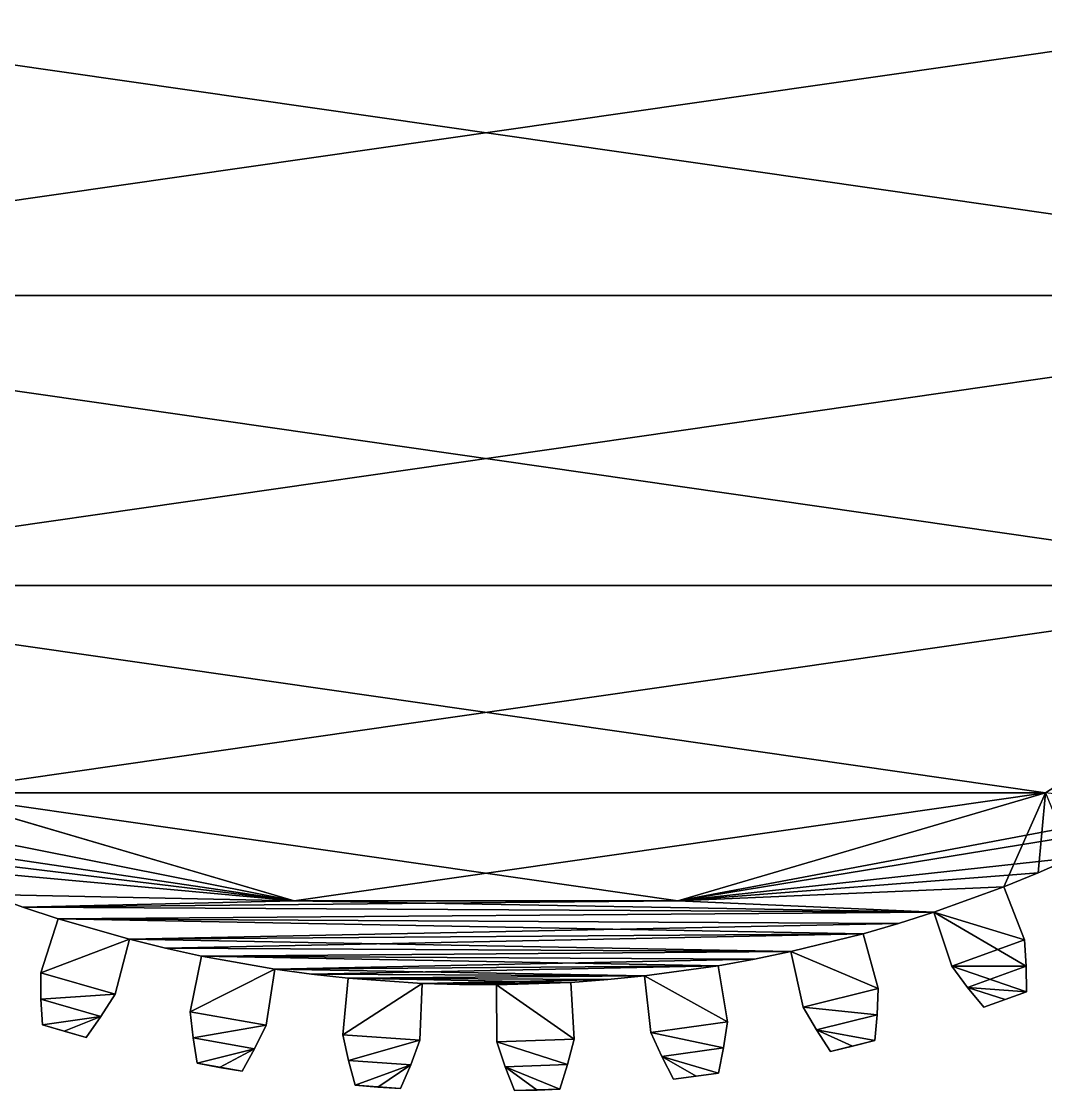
# Model space of a CAD drawing. Header units: inches. Extents: x -30 to 30, y -30 to 30.
# Drawn here: x -9.14 to 11.01, y -29.96 to -8.93 of the extents above; entities that cross this region are included whole.
import ezdxf

# ---------------------------------------------------------------- set-up
doc = ezdxf.new("R2010")
doc.units = ezdxf.units.IN
doc.header["$LTSCALE"] = 65.185185
doc.header["$MEASUREMENT"] = 0
for name, color, linetype in [('1', 7, 'CONTINUOUS'), ('129', 7, 'CONTINUOUS'), ('130', 7, 'CONTINUOUS'), ('132', 7, 'CONTINUOUS'), ('133', 7, 'CONTINUOUS'), ('134', 7, 'CONTINUOUS'), ('135', 7, 'CONTINUOUS'), ('136', 7, 'CONTINUOUS'), ('137', 7, 'CONTINUOUS'), ('138', 7, 'CONTINUOUS'), ('139', 7, 'CONTINUOUS'), ('140', 7, 'CONTINUOUS'), ('141', 7, 'CONTINUOUS'), ('142', 7, 'CONTINUOUS'), ('143', 7, 'CONTINUOUS'), ('144', 7, 'CONTINUOUS'), ('145', 7, 'CONTINUOUS'), ('146', 7, 'CONTINUOUS'), ('147', 7, 'CONTINUOUS'), ('148', 7, 'CONTINUOUS'), ('149', 7, 'CONTINUOUS'), ('151', 7, 'CONTINUOUS'), ('152', 7, 'CONTINUOUS'), ('2', 7, 'CONTINUOUS'), ('309', 7, 'CONTINUOUS'), ('310', 7, 'CONTINUOUS'), ('311', 7, 'CONTINUOUS'), ('312', 7, 'CONTINUOUS'), ('313', 7, 'CONTINUOUS'), ('314', 7, 'CONTINUOUS'), ('315', 7, 'CONTINUOUS'), ('316', 7, 'CONTINUOUS'), ('317', 7, 'CONTINUOUS'), ('318', 7, 'CONTINUOUS'), ('319', 7, 'CONTINUOUS'), ('320', 7, 'CONTINUOUS'), ('321', 7, 'CONTINUOUS'), ('322', 7, 'CONTINUOUS'), ('323', 7, 'CONTINUOUS'), ('324', 7, 'CONTINUOUS'), ('325', 7, 'CONTINUOUS'), ('326', 7, 'CONTINUOUS'), ('327', 7, 'CONTINUOUS'), ('328', 7, 'CONTINUOUS'), ('329', 7, 'CONTINUOUS'), ('363', 7, 'CONTINUOUS'), ('365', 7, 'CONTINUOUS'), ('368', 7, 'CONTINUOUS'), ('370', 7, 'CONTINUOUS')]:
    doc.layers.add(name, color=color, linetype=linetype)

msp = doc.modelspace()

# ---------------------------------------------------------------- linework, layer by layer
at = {"layer": '1', "color": 1, "linetype": 'CONTINUOUS'}
for points in [[(-13.76, -24.249), (-11.009, -24.105), (-3.772, -26.23), (-13.76, -24.249)], [(10.186, -25.954), (3.772, -26.23), (11.009, -24.105), (10.186, -25.954)], [(10.862, -25.679), (10.186, -25.954), (11.009, -24.105), (10.862, -25.679)], [(11.53, -25.386), (10.862, -25.679), (11.009, -24.105), (11.53, -25.386)], [(-12.472, -24.936), (-13.76, -24.249), (-3.772, -26.23), (-12.472, -24.936)], [(-11.815, -25.254), (-12.472, -24.936), (-3.772, -26.23), (-11.815, -25.254)], [(-11.15, -25.555), (-11.815, -25.254), (-3.772, -26.23), (-11.15, -25.555)], [(-9.798, -26.103), (-11.15, -25.555), (-3.772, -26.23), (-9.798, -26.103)], [(10.186, -25.954), (8.813, -26.452), (3.772, -26.23), (10.186, -25.954)], [(10.594, -26.996), (8.813, -26.452), (10.186, -25.954), (10.594, -26.996)], [(-9.111, -26.351), (-9.798, -26.103), (-3.772, -26.23), (-9.111, -26.351)], [(8.813, -26.452), (-9.111, -26.351), (-3.772, -26.23), (8.813, -26.452)], [(8.813, -26.452), (-3.772, -26.23), (3.772, -26.23), (8.813, -26.452)], [(-8.418, -26.58), (-9.111, -26.351), (8.813, -26.452), (-8.418, -26.58)], [(-8.418, -26.58), (8.813, -26.452), (8.118, -26.674), (-8.418, -26.58)], [(10.628, -27.512), (9.167, -27.513), (8.813, -26.452), (10.628, -27.512)], [(10.594, -26.996), (10.628, -27.512), (8.813, -26.452), (10.594, -26.996)], [(-8.756, -27.647), (-8.418, -26.58), (-7.015, -26.985), (-8.756, -27.647)], [(-7.015, -26.985), (-8.418, -26.58), (7.417, -26.877), (-7.015, -26.985)], [(7.417, -26.877), (-8.418, -26.58), (8.118, -26.674), (7.417, -26.877)], [(6, -27.228), (-7.015, -26.985), (7.417, -26.877), (6, -27.228)], [(7.714, -27.955), (6, -27.228), (7.417, -26.877), (7.714, -27.955)], [(-7.297, -28.067), (-8.756, -27.647), (-7.015, -26.985), (-7.297, -28.067)], [(-6.307, -27.159), (-7.015, -26.985), (6, -27.228), (-6.307, -27.159)], [(-5.593, -27.315), (-6.307, -27.159), (6, -27.228), (-5.593, -27.315)], [(-5.818, -28.41), (-5.593, -27.315), (-4.156, -27.57), (-5.818, -28.41)], [(-5.593, -27.315), (6, -27.228), (5.285, -27.376), (-5.593, -27.315)], [(-4.156, -27.57), (-5.593, -27.315), (4.567, -27.505), (-4.156, -27.57)], [(4.567, -27.505), (-5.593, -27.315), (5.285, -27.376), (4.567, -27.505)], [(7.714, -27.955), (6.241, -28.321), (6, -27.228), (7.714, -27.955)], [(3.121, -27.706), (-4.156, -27.57), (4.567, -27.505), (3.121, -27.706)], [(4.75, -28.608), (3.121, -27.706), (4.567, -27.505), (4.75, -28.608)], [(10.634, -28.016), (9.167, -27.513), (10.628, -27.512), (10.634, -28.016)], [(9.472, -27.931), (9.167, -27.513), (10.634, -28.016), (9.472, -27.931)], [(-8.754, -28.164), (-8.756, -27.647), (-7.297, -28.067), (-8.754, -28.164)], [(-4.323, -28.676), (-5.818, -28.41), (-4.156, -27.57), (-4.323, -28.676)], [(-3.433, -27.669), (-4.156, -27.57), (3.121, -27.706), (-3.433, -27.669)], [(-2.708, -27.75), (-3.433, -27.669), (3.121, -27.706), (-2.708, -27.75)], [(-2.816, -28.863), (-2.708, -27.75), (-1.252, -27.853), (-2.816, -28.863)], [(-2.708, -27.75), (3.121, -27.706), (2.395, -27.778), (-2.708, -27.75)], [(-1.252, -27.853), (-2.708, -27.75), (1.667, -27.832), (-1.252, -27.853)], [(1.667, -27.832), (-2.708, -27.75), (2.395, -27.778), (1.667, -27.832)], [(4.75, -28.608), (3.246, -28.818), (3.121, -27.706), (4.75, -28.608)], [(-1.302, -28.971), (-2.816, -28.863), (-1.252, -27.853), (-1.302, -28.971)], [(0.208, -27.881), (-1.252, -27.853), (1.667, -27.832), (0.208, -27.881)], [(-1.252, -27.853), (0.208, -27.881), (-0.522, -27.877), (-1.252, -27.853)], [(1.734, -28.948), (0.208, -27.881), (1.667, -27.832), (1.734, -28.948)], [(1.734, -28.948), (0.216, -28.999), (0.208, -27.881), (1.734, -28.948)], [(6.241, -28.321), (7.714, -27.955), (7.694, -28.472), (6.241, -28.321)], [(9.791, -28.322), (9.472, -27.931), (10.213, -28.172), (9.791, -28.322)], [(9.472, -27.931), (10.634, -28.016), (10.213, -28.172), (9.472, -27.931)], [(-8.754, -28.164), (-7.297, -28.067), (-7.573, -28.504), (-8.754, -28.164)], [(-8.726, -28.668), (-8.754, -28.164), (-7.573, -28.504), (-8.726, -28.668)], [(6.501, -28.768), (6.241, -28.321), (7.694, -28.472), (6.501, -28.768)], [(-7.865, -28.916), (-8.726, -28.668), (-7.573, -28.504), (-7.865, -28.916)], [(-5.762, -28.925), (-5.818, -28.41), (-4.323, -28.676), (-5.762, -28.925)], [(7.647, -28.974), (6.501, -28.768), (7.694, -28.472), (7.647, -28.974)], [(-8.726, -28.668), (-7.865, -28.916), (-8.297, -28.795), (-8.726, -28.668)], [(-5.762, -28.925), (-4.323, -28.676), (-4.552, -29.14), (-5.762, -28.925)], [(3.246, -28.818), (4.75, -28.608), (4.675, -29.12), (3.246, -28.818)], [(6.777, -29.19), (6.501, -28.768), (7.213, -29.086), (6.777, -29.19)], [(6.501, -28.768), (7.647, -28.974), (7.213, -29.086), (6.501, -28.768)], [(-5.682, -29.423), (-5.762, -28.925), (-4.552, -29.14), (-5.682, -29.423)], [(-2.707, -29.369), (-2.816, -28.863), (-1.302, -28.971), (-2.707, -29.369)], [(-2.707, -29.369), (-1.302, -28.971), (-1.481, -29.456), (-2.707, -29.369)], [(0.216, -28.999), (1.734, -28.948), (1.606, -29.449), (0.216, -28.999)], [(0.377, -29.491), (0.216, -28.999), (1.606, -29.449), (0.377, -29.491)], [(3.458, -29.29), (3.246, -28.818), (4.675, -29.12), (3.458, -29.29)], [(-4.799, -29.58), (-5.682, -29.423), (-4.552, -29.14), (-4.799, -29.58)], [(4.576, -29.615), (3.458, -29.29), (4.675, -29.12), (4.576, -29.615)], [(-5.682, -29.423), (-4.799, -29.58), (-5.241, -29.505), (-5.682, -29.423)], [(-2.575, -29.856), (-2.707, -29.369), (-1.481, -29.456), (-2.575, -29.856)], [(3.688, -29.739), (3.458, -29.29), (4.133, -29.68), (3.688, -29.739)], [(3.458, -29.29), (4.576, -29.615), (4.133, -29.68), (3.458, -29.29)], [(-1.681, -29.919), (-2.575, -29.856), (-1.481, -29.456), (-1.681, -29.919)], [(1.456, -29.931), (0.377, -29.491), (1.606, -29.449), (1.456, -29.931)], [(0.559, -29.961), (0.377, -29.491), (1.008, -29.95), (0.559, -29.961)], [(0.377, -29.491), (1.456, -29.931), (1.008, -29.95), (0.377, -29.491)], [(-2.575, -29.856), (-1.681, -29.919), (-2.128, -29.891), (-2.575, -29.856)]]:
    msp.add_3dface(points, dxfattribs=at)
at = {"layer": '129', "color": 1, "linetype": 'CONTINUOUS'}
for points in [[(-8.756, -27.647, 6), (-8.418, -26.58, 6), (-8.418, -26.58), (-8.756, -27.647, 6)], [(-8.756, -27.647), (-8.756, -27.647, 6), (-8.418, -26.58), (-8.756, -27.647)]]:
    msp.add_3dface(points, dxfattribs=at)
at = {"layer": '130', "color": 1, "linetype": 'CONTINUOUS'}
for points in [[(-9.111, -26.351, 6), (-9.798, -26.103, 6), (-9.111, -26.351), (-9.111, -26.351, 6)], [(-9.798, -26.103, 6), (-9.798, -26.103), (-9.111, -26.351), (-9.798, -26.103, 6)], [(-8.418, -26.58, 6), (-9.111, -26.351, 6), (-8.418, -26.58), (-8.418, -26.58, 6)], [(-8.418, -26.58), (-9.111, -26.351, 6), (-9.111, -26.351), (-8.418, -26.58)]]:
    msp.add_3dface(points, dxfattribs=at)
at = {"layer": '132', "color": 1, "linetype": 'CONTINUOUS'}
for points in [[(-5.818, -28.41, 6), (-5.593, -27.315, 6), (-5.593, -27.315), (-5.818, -28.41, 6)], [(-5.818, -28.41), (-5.818, -28.41, 6), (-5.593, -27.315), (-5.818, -28.41)]]:
    msp.add_3dface(points, dxfattribs=at)
at = {"layer": '133', "color": 1, "linetype": 'CONTINUOUS'}
for points in [[(-6.307, -27.159, 6), (-7.015, -26.985, 6), (-6.307, -27.159), (-6.307, -27.159, 6)], [(-7.015, -26.985, 6), (-7.015, -26.985), (-6.307, -27.159), (-7.015, -26.985, 6)], [(-5.593, -27.315, 6), (-6.307, -27.159, 6), (-5.593, -27.315), (-5.593, -27.315, 6)], [(-5.593, -27.315), (-6.307, -27.159, 6), (-6.307, -27.159), (-5.593, -27.315)]]:
    msp.add_3dface(points, dxfattribs=at)
at = {"layer": '134', "color": 1, "linetype": 'CONTINUOUS'}
for points in [[(-7.015, -26.985, 6), (-7.297, -28.067, 6), (-7.297, -28.067), (-7.015, -26.985, 6)], [(-7.015, -26.985, 6), (-7.297, -28.067), (-7.015, -26.985), (-7.015, -26.985, 6)]]:
    msp.add_3dface(points, dxfattribs=at)
at = {"layer": '135', "color": 1, "linetype": 'CONTINUOUS'}
for points in [[(-2.816, -28.863, 6), (-2.708, -27.75, 6), (-2.708, -27.75), (-2.816, -28.863, 6)], [(-2.816, -28.863), (-2.816, -28.863, 6), (-2.708, -27.75), (-2.816, -28.863)]]:
    msp.add_3dface(points, dxfattribs=at)
at = {"layer": '136', "color": 1, "linetype": 'CONTINUOUS'}
for points in [[(-3.433, -27.669, 6), (-4.156, -27.57, 6), (-3.433, -27.669), (-3.433, -27.669, 6)], [(-4.156, -27.57, 6), (-4.156, -27.57), (-3.433, -27.669), (-4.156, -27.57, 6)], [(-2.708, -27.75, 6), (-3.433, -27.669, 6), (-2.708, -27.75), (-2.708, -27.75, 6)], [(-2.708, -27.75), (-3.433, -27.669, 6), (-3.433, -27.669), (-2.708, -27.75)]]:
    msp.add_3dface(points, dxfattribs=at)
at = {"layer": '137', "color": 1, "linetype": 'CONTINUOUS'}
for points in [[(-4.156, -27.57, 6), (-4.323, -28.676, 6), (-4.323, -28.676), (-4.156, -27.57, 6)], [(-4.156, -27.57, 6), (-4.323, -28.676), (-4.156, -27.57), (-4.156, -27.57, 6)]]:
    msp.add_3dface(points, dxfattribs=at)
at = {"layer": '138', "color": 1, "linetype": 'CONTINUOUS'}
for points in [[(0.216, -28.999, 6), (0.208, -27.881, 6), (0.208, -27.881), (0.216, -28.999, 6)], [(0.216, -28.999), (0.216, -28.999, 6), (0.208, -27.881), (0.216, -28.999)]]:
    msp.add_3dface(points, dxfattribs=at)
at = {"layer": '139', "color": 1, "linetype": 'CONTINUOUS'}
for points in [[(-0.522, -27.877, 6), (-1.252, -27.853, 6), (-0.522, -27.877), (-0.522, -27.877, 6)], [(-1.252, -27.853, 6), (-1.252, -27.853), (-0.522, -27.877), (-1.252, -27.853, 6)], [(0.208, -27.881, 6), (-0.522, -27.877, 6), (0.208, -27.881), (0.208, -27.881, 6)], [(0.208, -27.881), (-0.522, -27.877, 6), (-0.522, -27.877), (0.208, -27.881)]]:
    msp.add_3dface(points, dxfattribs=at)
at = {"layer": '140', "color": 1, "linetype": 'CONTINUOUS'}
for points in [[(-1.252, -27.853, 6), (-1.302, -28.971, 6), (-1.302, -28.971), (-1.252, -27.853, 6)], [(-1.252, -27.853, 6), (-1.302, -28.971), (-1.252, -27.853), (-1.252, -27.853, 6)]]:
    msp.add_3dface(points, dxfattribs=at)
at = {"layer": '141', "color": 1, "linetype": 'CONTINUOUS'}
for points in [[(3.246, -28.818, 6), (3.121, -27.706, 6), (3.121, -27.706), (3.246, -28.818, 6)], [(3.246, -28.818), (3.246, -28.818, 6), (3.121, -27.706), (3.246, -28.818)]]:
    msp.add_3dface(points, dxfattribs=at)
at = {"layer": '142', "color": 1, "linetype": 'CONTINUOUS'}
for points in [[(3.121, -27.706, 6), (2.395, -27.778, 6), (3.121, -27.706), (3.121, -27.706, 6)], [(3.121, -27.706), (2.395, -27.778, 6), (2.395, -27.778), (3.121, -27.706)], [(2.395, -27.778, 6), (1.667, -27.832, 6), (2.395, -27.778), (2.395, -27.778, 6)], [(1.667, -27.832, 6), (1.667, -27.832), (2.395, -27.778), (1.667, -27.832, 6)]]:
    msp.add_3dface(points, dxfattribs=at)
at = {"layer": '143', "color": 1, "linetype": 'CONTINUOUS'}
for points in [[(1.667, -27.832, 6), (1.734, -28.948, 6), (1.734, -28.948), (1.667, -27.832, 6)], [(1.667, -27.832, 6), (1.734, -28.948), (1.667, -27.832), (1.667, -27.832, 6)]]:
    msp.add_3dface(points, dxfattribs=at)
at = {"layer": '144', "color": 1, "linetype": 'CONTINUOUS'}
for points in [[(6.241, -28.321, 6), (6, -27.228, 6), (6, -27.228), (6.241, -28.321, 6)], [(6.241, -28.321), (6.241, -28.321, 6), (6, -27.228), (6.241, -28.321)]]:
    msp.add_3dface(points, dxfattribs=at)
at = {"layer": '145', "color": 1, "linetype": 'CONTINUOUS'}
for points in [[(6, -27.228, 6), (5.285, -27.376, 6), (6, -27.228), (6, -27.228, 6)], [(6, -27.228), (5.285, -27.376, 6), (5.285, -27.376), (6, -27.228)], [(5.285, -27.376, 6), (4.567, -27.505, 6), (5.285, -27.376), (5.285, -27.376, 6)], [(4.567, -27.505, 6), (4.567, -27.505), (5.285, -27.376), (4.567, -27.505, 6)]]:
    msp.add_3dface(points, dxfattribs=at)
at = {"layer": '146', "color": 1, "linetype": 'CONTINUOUS'}
for points in [[(4.567, -27.505, 6), (4.75, -28.608, 6), (4.75, -28.608), (4.567, -27.505, 6)], [(4.567, -27.505, 6), (4.75, -28.608), (4.567, -27.505), (4.567, -27.505, 6)]]:
    msp.add_3dface(points, dxfattribs=at)
at = {"layer": '147', "color": 1, "linetype": 'CONTINUOUS'}
for points in [[(9.167, -27.513, 6), (8.813, -26.452, 6), (8.813, -26.452), (9.167, -27.513, 6)], [(9.167, -27.513), (9.167, -27.513, 6), (8.813, -26.452), (9.167, -27.513)]]:
    msp.add_3dface(points, dxfattribs=at)
at = {"layer": '148', "color": 1, "linetype": 'CONTINUOUS'}
for points in [[(8.813, -26.452, 6), (8.118, -26.674, 6), (8.813, -26.452), (8.813, -26.452, 6)], [(8.813, -26.452), (8.118, -26.674, 6), (8.118, -26.674), (8.813, -26.452)], [(8.118, -26.674, 6), (7.417, -26.877, 6), (8.118, -26.674), (8.118, -26.674, 6)], [(7.417, -26.877, 6), (7.417, -26.877), (8.118, -26.674), (7.417, -26.877, 6)]]:
    msp.add_3dface(points, dxfattribs=at)
at = {"layer": '149', "color": 1, "linetype": 'CONTINUOUS'}
for points in [[(7.417, -26.877, 6), (7.714, -27.955, 6), (7.714, -27.955), (7.417, -26.877, 6)], [(7.417, -26.877, 6), (7.714, -27.955), (7.417, -26.877), (7.417, -26.877, 6)]]:
    msp.add_3dface(points, dxfattribs=at)
at = {"layer": '151', "color": 1, "linetype": 'CONTINUOUS'}
for points in [[(11.53, -25.386, 6), (10.862, -25.679, 6), (11.53, -25.386), (11.53, -25.386, 6)], [(11.53, -25.386), (10.862, -25.679, 6), (10.862, -25.679), (11.53, -25.386)], [(10.862, -25.679, 6), (10.186, -25.954, 6), (10.862, -25.679), (10.862, -25.679, 6)], [(10.186, -25.954, 6), (10.186, -25.954), (10.862, -25.679), (10.186, -25.954, 6)]]:
    msp.add_3dface(points, dxfattribs=at)
at = {"layer": '152', "color": 1, "linetype": 'CONTINUOUS'}
for points in [[(10.186, -25.954, 6), (10.594, -26.996, 6), (10.594, -26.996), (10.186, -25.954, 6)], [(10.186, -25.954, 6), (10.594, -26.996), (10.186, -25.954), (10.186, -25.954, 6)]]:
    msp.add_3dface(points, dxfattribs=at)
at = {"layer": '2', "color": 1, "linetype": 'CONTINUOUS'}
for points in [[(-11.009, -24.105, 6), (-9.798, -26.103, 6), (-3.772, -26.23, 6), (-11.009, -24.105, 6)], [(3.772, -26.23, 6), (13.486, -24.403, 6), (11.009, -24.105, 6), (3.772, -26.23, 6)], [(12.843, -24.748, 6), (13.486, -24.403, 6), (3.772, -26.23, 6), (12.843, -24.748, 6)], [(11.53, -25.386, 6), (12.843, -24.748, 6), (3.772, -26.23, 6), (11.53, -25.386, 6)], [(10.862, -25.679, 6), (11.53, -25.386, 6), (3.772, -26.23, 6), (10.862, -25.679, 6)], [(10.186, -25.954, 6), (10.862, -25.679, 6), (3.772, -26.23, 6), (10.186, -25.954, 6)], [(8.813, -26.452, 6), (10.186, -25.954, 6), (3.772, -26.23, 6), (8.813, -26.452, 6)], [(10.594, -26.996, 6), (10.186, -25.954, 6), (8.813, -26.452, 6), (10.594, -26.996, 6)], [(-9.798, -26.103, 6), (-9.111, -26.351, 6), (-3.772, -26.23, 6), (-9.798, -26.103, 6)], [(-9.111, -26.351, 6), (8.813, -26.452, 6), (3.772, -26.23, 6), (-9.111, -26.351, 6)], [(-3.772, -26.23, 6), (-9.111, -26.351, 6), (3.772, -26.23, 6), (-3.772, -26.23, 6)], [(-8.418, -26.58, 6), (8.813, -26.452, 6), (-9.111, -26.351, 6), (-8.418, -26.58, 6)], [(8.118, -26.674, 6), (8.813, -26.452, 6), (-8.418, -26.58, 6), (8.118, -26.674, 6)], [(9.167, -27.513, 6), (10.594, -26.996, 6), (8.813, -26.452, 6), (9.167, -27.513, 6)], [(-8.756, -27.647, 6), (-7.015, -26.985, 6), (-8.418, -26.58, 6), (-8.756, -27.647, 6)], [(-7.015, -26.985, 6), (8.118, -26.674, 6), (-8.418, -26.58, 6), (-7.015, -26.985, 6)], [(7.417, -26.877, 6), (8.118, -26.674, 6), (-7.015, -26.985, 6), (7.417, -26.877, 6)], [(-6.307, -27.159, 6), (7.417, -26.877, 6), (-7.015, -26.985, 6), (-6.307, -27.159, 6)], [(6, -27.228, 6), (7.417, -26.877, 6), (-6.307, -27.159, 6), (6, -27.228, 6)], [(7.714, -27.955, 6), (7.417, -26.877, 6), (6, -27.228, 6), (7.714, -27.955, 6)], [(-7.297, -28.067, 6), (-7.015, -26.985, 6), (-8.756, -27.647, 6), (-7.297, -28.067, 6)], [(10.628, -27.512, 6), (10.594, -26.996, 6), (9.167, -27.513, 6), (10.628, -27.512, 6)], [(-5.593, -27.315, 6), (6, -27.228, 6), (-6.307, -27.159, 6), (-5.593, -27.315, 6)], [(-5.818, -28.41, 6), (-4.156, -27.57, 6), (-5.593, -27.315, 6), (-5.818, -28.41, 6)], [(5.285, -27.376, 6), (6, -27.228, 6), (-5.593, -27.315, 6), (5.285, -27.376, 6)], [(-4.156, -27.57, 6), (5.285, -27.376, 6), (-5.593, -27.315, 6), (-4.156, -27.57, 6)], [(6.241, -28.321, 6), (7.714, -27.955, 6), (6, -27.228, 6), (6.241, -28.321, 6)], [(4.567, -27.505, 6), (5.285, -27.376, 6), (-4.156, -27.57, 6), (4.567, -27.505, 6)], [(-3.433, -27.669, 6), (4.567, -27.505, 6), (-4.156, -27.57, 6), (-3.433, -27.669, 6)], [(3.121, -27.706, 6), (4.567, -27.505, 6), (-3.433, -27.669, 6), (3.121, -27.706, 6)], [(4.75, -28.608, 6), (4.567, -27.505, 6), (3.121, -27.706, 6), (4.75, -28.608, 6)], [(9.472, -27.931, 6), (10.628, -27.512, 6), (9.167, -27.513, 6), (9.472, -27.931, 6)], [(10.634, -28.016, 6), (10.628, -27.512, 6), (9.472, -27.931, 6), (10.634, -28.016, 6)], [(-8.754, -28.164, 6), (-7.297, -28.067, 6), (-8.756, -27.647, 6), (-8.754, -28.164, 6)], [(-4.323, -28.676, 6), (-4.156, -27.57, 6), (-5.818, -28.41, 6), (-4.323, -28.676, 6)], [(-2.708, -27.75, 6), (3.121, -27.706, 6), (-3.433, -27.669, 6), (-2.708, -27.75, 6)], [(-2.816, -28.863, 6), (-1.252, -27.853, 6), (-2.708, -27.75, 6), (-2.816, -28.863, 6)], [(2.395, -27.778, 6), (3.121, -27.706, 6), (-2.708, -27.75, 6), (2.395, -27.778, 6)], [(-1.252, -27.853, 6), (2.395, -27.778, 6), (-2.708, -27.75, 6), (-1.252, -27.853, 6)], [(3.246, -28.818, 6), (4.75, -28.608, 6), (3.121, -27.706, 6), (3.246, -28.818, 6)], [(-1.302, -28.971, 6), (-1.252, -27.853, 6), (-2.816, -28.863, 6), (-1.302, -28.971, 6)], [(1.667, -27.832, 6), (2.395, -27.778, 6), (-1.252, -27.853, 6), (1.667, -27.832, 6)], [(-0.522, -27.877, 6), (1.667, -27.832, 6), (-1.252, -27.853, 6), (-0.522, -27.877, 6)], [(0.208, -27.881, 6), (1.667, -27.832, 6), (-0.522, -27.877, 6), (0.208, -27.881, 6)], [(1.734, -28.948, 6), (1.667, -27.832, 6), (0.208, -27.881, 6), (1.734, -28.948, 6)], [(0.216, -28.999, 6), (1.734, -28.948, 6), (0.208, -27.881, 6), (0.216, -28.999, 6)], [(7.694, -28.472, 6), (7.714, -27.955, 6), (6.241, -28.321, 6), (7.694, -28.472, 6)], [(9.791, -28.322, 6), (10.634, -28.016, 6), (9.472, -27.931, 6), (9.791, -28.322, 6)], [(-7.573, -28.504, 6), (-7.297, -28.067, 6), (-8.754, -28.164, 6), (-7.573, -28.504, 6)], [(-8.726, -28.668, 6), (-7.573, -28.504, 6), (-8.754, -28.164, 6), (-8.726, -28.668, 6)], [(10.213, -28.172, 6), (10.634, -28.016, 6), (9.791, -28.322, 6), (10.213, -28.172, 6)], [(6.501, -28.768, 6), (7.694, -28.472, 6), (6.241, -28.321, 6), (6.501, -28.768, 6)], [(-8.297, -28.795, 6), (-7.573, -28.504, 6), (-8.726, -28.668, 6), (-8.297, -28.795, 6)], [(-7.865, -28.916, 6), (-7.573, -28.504, 6), (-8.297, -28.795, 6), (-7.865, -28.916, 6)], [(-5.762, -28.925, 6), (-4.323, -28.676, 6), (-5.818, -28.41, 6), (-5.762, -28.925, 6)], [(7.647, -28.974, 6), (7.694, -28.472, 6), (6.501, -28.768, 6), (7.647, -28.974, 6)], [(-4.552, -29.14, 6), (-4.323, -28.676, 6), (-5.762, -28.925, 6), (-4.552, -29.14, 6)], [(4.675, -29.12, 6), (4.75, -28.608, 6), (3.246, -28.818, 6), (4.675, -29.12, 6)], [(6.777, -29.19, 6), (7.647, -28.974, 6), (6.501, -28.768, 6), (6.777, -29.19, 6)], [(-5.682, -29.423, 6), (-4.552, -29.14, 6), (-5.762, -28.925, 6), (-5.682, -29.423, 6)], [(-2.707, -29.369, 6), (-1.302, -28.971, 6), (-2.816, -28.863, 6), (-2.707, -29.369, 6)], [(-1.481, -29.456, 6), (-1.302, -28.971, 6), (-2.707, -29.369, 6), (-1.481, -29.456, 6)], [(1.606, -29.449, 6), (1.734, -28.948, 6), (0.216, -28.999, 6), (1.606, -29.449, 6)], [(0.377, -29.491, 6), (1.606, -29.449, 6), (0.216, -28.999, 6), (0.377, -29.491, 6)], [(3.458, -29.29, 6), (4.675, -29.12, 6), (3.246, -28.818, 6), (3.458, -29.29, 6)], [(7.213, -29.086, 6), (7.647, -28.974, 6), (6.777, -29.19, 6), (7.213, -29.086, 6)], [(-5.241, -29.505, 6), (-4.552, -29.14, 6), (-5.682, -29.423, 6), (-5.241, -29.505, 6)], [(-4.799, -29.58, 6), (-4.552, -29.14, 6), (-5.241, -29.505, 6), (-4.799, -29.58, 6)], [(4.576, -29.615, 6), (4.675, -29.12, 6), (3.458, -29.29, 6), (4.576, -29.615, 6)], [(-2.575, -29.856, 6), (-1.481, -29.456, 6), (-2.707, -29.369, 6), (-2.575, -29.856, 6)], [(3.688, -29.739, 6), (4.576, -29.615, 6), (3.458, -29.29, 6), (3.688, -29.739, 6)], [(-2.128, -29.891, 6), (-1.481, -29.456, 6), (-2.575, -29.856, 6), (-2.128, -29.891, 6)], [(-1.681, -29.919, 6), (-1.481, -29.456, 6), (-2.128, -29.891, 6), (-1.681, -29.919, 6)], [(1.456, -29.931, 6), (1.606, -29.449, 6), (0.377, -29.491, 6), (1.456, -29.931, 6)], [(0.559, -29.961, 6), (1.456, -29.931, 6), (0.377, -29.491, 6), (0.559, -29.961, 6)], [(4.133, -29.68, 6), (4.576, -29.615, 6), (3.688, -29.739, 6), (4.133, -29.68, 6)], [(1.008, -29.95, 6), (1.456, -29.931, 6), (0.559, -29.961, 6), (1.008, -29.95, 6)]]:
    msp.add_3dface(points, dxfattribs=at)
at = {"layer": '309', "color": 1, "linetype": 'CONTINUOUS'}
for points in [[(-8.754, -28.164, 6), (-8.756, -27.647, 6), (-8.754, -28.164), (-8.754, -28.164, 6)], [(-8.756, -27.647, 6), (-8.756, -27.647), (-8.754, -28.164), (-8.756, -27.647, 6)], [(-8.726, -28.668, 6), (-8.754, -28.164, 6), (-8.726, -28.668), (-8.726, -28.668, 6)], [(-8.726, -28.668), (-8.754, -28.164, 6), (-8.754, -28.164), (-8.726, -28.668)]]:
    msp.add_3dface(points, dxfattribs=at)
at = {"layer": '310', "color": 1, "linetype": 'CONTINUOUS'}
for points in [[(-8.297, -28.795, 6), (-8.726, -28.668, 6), (-8.297, -28.795), (-8.297, -28.795, 6)], [(-8.726, -28.668, 6), (-8.726, -28.668), (-8.297, -28.795), (-8.726, -28.668, 6)], [(-7.865, -28.916, 6), (-8.297, -28.795, 6), (-7.865, -28.916), (-7.865, -28.916, 6)], [(-7.865, -28.916), (-8.297, -28.795, 6), (-8.297, -28.795), (-7.865, -28.916)]]:
    msp.add_3dface(points, dxfattribs=at)
at = {"layer": '311', "color": 1, "linetype": 'CONTINUOUS'}
for points in [[(-7.297, -28.067, 6), (-7.573, -28.504, 6), (-7.297, -28.067), (-7.297, -28.067, 6)], [(-7.297, -28.067), (-7.573, -28.504, 6), (-7.573, -28.504), (-7.297, -28.067)], [(-7.573, -28.504, 6), (-7.865, -28.916, 6), (-7.573, -28.504), (-7.573, -28.504, 6)], [(-7.865, -28.916, 6), (-7.865, -28.916), (-7.573, -28.504), (-7.865, -28.916, 6)]]:
    msp.add_3dface(points, dxfattribs=at)
at = {"layer": '312', "color": 1, "linetype": 'CONTINUOUS'}
for points in [[(-5.762, -28.925, 6), (-5.818, -28.41, 6), (-5.762, -28.925), (-5.762, -28.925, 6)], [(-5.818, -28.41, 6), (-5.818, -28.41), (-5.762, -28.925), (-5.818, -28.41, 6)], [(-5.682, -29.423, 6), (-5.762, -28.925, 6), (-5.682, -29.423), (-5.682, -29.423, 6)], [(-5.682, -29.423), (-5.762, -28.925, 6), (-5.762, -28.925), (-5.682, -29.423)]]:
    msp.add_3dface(points, dxfattribs=at)
at = {"layer": '313', "color": 1, "linetype": 'CONTINUOUS'}
for points in [[(-5.241, -29.505, 6), (-5.682, -29.423, 6), (-5.241, -29.505), (-5.241, -29.505, 6)], [(-5.682, -29.423, 6), (-5.682, -29.423), (-5.241, -29.505), (-5.682, -29.423, 6)], [(-4.799, -29.58, 6), (-5.241, -29.505, 6), (-4.799, -29.58), (-4.799, -29.58, 6)], [(-4.799, -29.58), (-5.241, -29.505, 6), (-5.241, -29.505), (-4.799, -29.58)]]:
    msp.add_3dface(points, dxfattribs=at)
at = {"layer": '314', "color": 1, "linetype": 'CONTINUOUS'}
for points in [[(-4.323, -28.676, 6), (-4.552, -29.14, 6), (-4.323, -28.676), (-4.323, -28.676, 6)], [(-4.323, -28.676), (-4.552, -29.14, 6), (-4.552, -29.14), (-4.323, -28.676)], [(-4.552, -29.14, 6), (-4.799, -29.58, 6), (-4.552, -29.14), (-4.552, -29.14, 6)], [(-4.799, -29.58, 6), (-4.799, -29.58), (-4.552, -29.14), (-4.799, -29.58, 6)]]:
    msp.add_3dface(points, dxfattribs=at)
at = {"layer": '315', "color": 1, "linetype": 'CONTINUOUS'}
for points in [[(-2.707, -29.369, 6), (-2.816, -28.863, 6), (-2.707, -29.369), (-2.707, -29.369, 6)], [(-2.816, -28.863, 6), (-2.816, -28.863), (-2.707, -29.369), (-2.816, -28.863, 6)], [(-2.575, -29.856, 6), (-2.707, -29.369, 6), (-2.575, -29.856), (-2.575, -29.856, 6)], [(-2.575, -29.856), (-2.707, -29.369, 6), (-2.707, -29.369), (-2.575, -29.856)]]:
    msp.add_3dface(points, dxfattribs=at)
at = {"layer": '316', "color": 1, "linetype": 'CONTINUOUS'}
for points in [[(-2.128, -29.891, 6), (-2.575, -29.856, 6), (-2.128, -29.891), (-2.128, -29.891, 6)], [(-2.575, -29.856, 6), (-2.575, -29.856), (-2.128, -29.891), (-2.575, -29.856, 6)], [(-1.681, -29.919, 6), (-2.128, -29.891, 6), (-1.681, -29.919), (-1.681, -29.919, 6)], [(-1.681, -29.919), (-2.128, -29.891, 6), (-2.128, -29.891), (-1.681, -29.919)]]:
    msp.add_3dface(points, dxfattribs=at)
at = {"layer": '317', "color": 1, "linetype": 'CONTINUOUS'}
for points in [[(-1.302, -28.971, 6), (-1.481, -29.456, 6), (-1.302, -28.971), (-1.302, -28.971, 6)], [(-1.302, -28.971), (-1.481, -29.456, 6), (-1.481, -29.456), (-1.302, -28.971)], [(-1.481, -29.456, 6), (-1.681, -29.919, 6), (-1.481, -29.456), (-1.481, -29.456, 6)], [(-1.681, -29.919, 6), (-1.681, -29.919), (-1.481, -29.456), (-1.681, -29.919, 6)]]:
    msp.add_3dface(points, dxfattribs=at)
at = {"layer": '318', "color": 1, "linetype": 'CONTINUOUS'}
for points in [[(0.377, -29.491, 6), (0.216, -28.999, 6), (0.377, -29.491), (0.377, -29.491, 6)], [(0.216, -28.999, 6), (0.216, -28.999), (0.377, -29.491), (0.216, -28.999, 6)], [(0.559, -29.961, 6), (0.377, -29.491, 6), (0.559, -29.961), (0.559, -29.961, 6)], [(0.559, -29.961), (0.377, -29.491, 6), (0.377, -29.491), (0.559, -29.961)]]:
    msp.add_3dface(points, dxfattribs=at)
at = {"layer": '319', "color": 1, "linetype": 'CONTINUOUS'}
for points in [[(1.008, -29.95, 6), (0.559, -29.961, 6), (1.008, -29.95), (1.008, -29.95, 6)], [(0.559, -29.961, 6), (0.559, -29.961), (1.008, -29.95), (0.559, -29.961, 6)], [(1.456, -29.931, 6), (1.008, -29.95, 6), (1.456, -29.931), (1.456, -29.931, 6)], [(1.456, -29.931), (1.008, -29.95, 6), (1.008, -29.95), (1.456, -29.931)]]:
    msp.add_3dface(points, dxfattribs=at)
at = {"layer": '320', "color": 1, "linetype": 'CONTINUOUS'}
for points in [[(1.734, -28.948, 6), (1.606, -29.449, 6), (1.734, -28.948), (1.734, -28.948, 6)], [(1.734, -28.948), (1.606, -29.449, 6), (1.606, -29.449), (1.734, -28.948)], [(1.606, -29.449, 6), (1.456, -29.931, 6), (1.606, -29.449), (1.606, -29.449, 6)], [(1.456, -29.931, 6), (1.456, -29.931), (1.606, -29.449), (1.456, -29.931, 6)]]:
    msp.add_3dface(points, dxfattribs=at)
at = {"layer": '321', "color": 1, "linetype": 'CONTINUOUS'}
for points in [[(3.458, -29.29, 6), (3.246, -28.818, 6), (3.458, -29.29), (3.458, -29.29, 6)], [(3.246, -28.818, 6), (3.246, -28.818), (3.458, -29.29), (3.246, -28.818, 6)], [(3.688, -29.739, 6), (3.458, -29.29, 6), (3.688, -29.739), (3.688, -29.739, 6)], [(3.688, -29.739), (3.458, -29.29, 6), (3.458, -29.29), (3.688, -29.739)]]:
    msp.add_3dface(points, dxfattribs=at)
at = {"layer": '322', "color": 1, "linetype": 'CONTINUOUS'}
for points in [[(4.576, -29.615, 6), (4.133, -29.68, 6), (4.576, -29.615), (4.576, -29.615, 6)], [(4.576, -29.615), (4.133, -29.68, 6), (4.133, -29.68), (4.576, -29.615)], [(4.133, -29.68, 6), (3.688, -29.739, 6), (4.133, -29.68), (4.133, -29.68, 6)], [(3.688, -29.739, 6), (3.688, -29.739), (4.133, -29.68), (3.688, -29.739, 6)]]:
    msp.add_3dface(points, dxfattribs=at)
at = {"layer": '323', "color": 1, "linetype": 'CONTINUOUS'}
for points in [[(4.75, -28.608, 6), (4.675, -29.12, 6), (4.75, -28.608), (4.75, -28.608, 6)], [(4.75, -28.608), (4.675, -29.12, 6), (4.675, -29.12), (4.75, -28.608)], [(4.675, -29.12, 6), (4.576, -29.615, 6), (4.675, -29.12), (4.675, -29.12, 6)], [(4.576, -29.615, 6), (4.576, -29.615), (4.675, -29.12), (4.576, -29.615, 6)]]:
    msp.add_3dface(points, dxfattribs=at)
at = {"layer": '324', "color": 1, "linetype": 'CONTINUOUS'}
for points in [[(6.501, -28.768, 6), (6.241, -28.321, 6), (6.501, -28.768), (6.501, -28.768, 6)], [(6.241, -28.321, 6), (6.241, -28.321), (6.501, -28.768), (6.241, -28.321, 6)], [(6.777, -29.19, 6), (6.501, -28.768, 6), (6.777, -29.19), (6.777, -29.19, 6)], [(6.777, -29.19), (6.501, -28.768, 6), (6.501, -28.768), (6.777, -29.19)]]:
    msp.add_3dface(points, dxfattribs=at)
at = {"layer": '325', "color": 1, "linetype": 'CONTINUOUS'}
for points in [[(7.647, -28.974, 6), (7.213, -29.086, 6), (7.647, -28.974), (7.647, -28.974, 6)], [(7.647, -28.974), (7.213, -29.086, 6), (7.213, -29.086), (7.647, -28.974)], [(7.213, -29.086, 6), (6.777, -29.19, 6), (7.213, -29.086), (7.213, -29.086, 6)], [(6.777, -29.19, 6), (6.777, -29.19), (7.213, -29.086), (6.777, -29.19, 6)]]:
    msp.add_3dface(points, dxfattribs=at)
at = {"layer": '326', "color": 1, "linetype": 'CONTINUOUS'}
for points in [[(7.714, -27.955, 6), (7.694, -28.472, 6), (7.714, -27.955), (7.714, -27.955, 6)], [(7.714, -27.955), (7.694, -28.472, 6), (7.694, -28.472), (7.714, -27.955)], [(7.694, -28.472, 6), (7.647, -28.974, 6), (7.694, -28.472), (7.694, -28.472, 6)], [(7.647, -28.974, 6), (7.647, -28.974), (7.694, -28.472), (7.647, -28.974, 6)]]:
    msp.add_3dface(points, dxfattribs=at)
at = {"layer": '327', "color": 1, "linetype": 'CONTINUOUS'}
for points in [[(9.472, -27.931, 6), (9.167, -27.513, 6), (9.472, -27.931), (9.472, -27.931, 6)], [(9.167, -27.513, 6), (9.167, -27.513), (9.472, -27.931), (9.167, -27.513, 6)], [(9.791, -28.322, 6), (9.472, -27.931, 6), (9.791, -28.322), (9.791, -28.322, 6)], [(9.791, -28.322), (9.472, -27.931, 6), (9.472, -27.931), (9.791, -28.322)]]:
    msp.add_3dface(points, dxfattribs=at)
at = {"layer": '328', "color": 1, "linetype": 'CONTINUOUS'}
for points in [[(10.213, -28.172, 6), (9.791, -28.322, 6), (10.213, -28.172), (10.213, -28.172, 6)], [(9.791, -28.322, 6), (9.791, -28.322), (10.213, -28.172), (9.791, -28.322, 6)], [(10.634, -28.016, 6), (10.213, -28.172, 6), (10.634, -28.016), (10.634, -28.016, 6)], [(10.634, -28.016), (10.213, -28.172, 6), (10.213, -28.172), (10.634, -28.016)]]:
    msp.add_3dface(points, dxfattribs=at)
at = {"layer": '329', "color": 1, "linetype": 'CONTINUOUS'}
for points in [[(10.594, -26.996, 6), (10.628, -27.512, 6), (10.594, -26.996), (10.594, -26.996, 6)], [(10.594, -26.996), (10.628, -27.512, 6), (10.628, -27.512), (10.594, -26.996)], [(10.628, -27.512, 6), (10.634, -28.016, 6), (10.628, -27.512), (10.628, -27.512, 6)], [(10.634, -28.016, 6), (10.634, -28.016), (10.628, -27.512), (10.634, -28.016, 6)]]:
    msp.add_3dface(points, dxfattribs=at)
at = {"layer": '363', "color": 1, "linetype": 'CONTINUOUS'}
for points in [[(-22.293, -14.327, 5), (25.427, -7.466, 5), (-25.427, -7.466, 5), (-22.293, -14.327, 5)], [(22.293, -14.327, 5), (25.427, -7.466, 5), (-22.293, -14.327, 5), (22.293, -14.327, 5)], [(-17.354, -20.027, 5), (22.293, -14.327, 5), (-22.293, -14.327, 5), (-17.354, -20.027, 5)], [(17.354, -20.027, 5), (22.293, -14.327, 5), (-17.354, -20.027, 5), (17.354, -20.027, 5)], [(-11.008, -24.105, 5), (17.354, -20.027, 5), (-17.354, -20.027, 5), (-11.008, -24.105, 5)], [(11.008, -24.105, 5), (17.354, -20.027, 5), (-11.008, -24.105, 5), (11.008, -24.105, 5)], [(-3.771, -26.23, 5), (11.008, -24.105, 5), (-11.008, -24.105, 5), (-3.771, -26.23, 5)], [(3.771, -26.23, 5), (11.008, -24.105, 5), (-3.771, -26.23, 5), (3.771, -26.23, 5)]]:
    msp.add_3dface(points, dxfattribs=at)
at = {"layer": '365', "color": 1, "linetype": 'CONTINUOUS'}
for points in [[(11.009, -24.105, 6), (17.354, -20.027, 6), (11.008, -24.105, 5), (11.009, -24.105, 6)], [(17.354, -20.027, 6), (17.354, -20.027, 5), (11.008, -24.105, 5), (17.354, -20.027, 6)], [(-11.009, -24.105, 6), (-3.772, -26.23, 6), (-11.008, -24.105, 5), (-11.009, -24.105, 6)], [(-3.772, -26.23, 6), (-3.771, -26.23, 5), (-11.008, -24.105, 5), (-3.772, -26.23, 6)], [(3.772, -26.23, 6), (11.009, -24.105, 6), (3.771, -26.23, 5), (3.772, -26.23, 6)], [(11.009, -24.105, 6), (11.008, -24.105, 5), (3.771, -26.23, 5), (11.009, -24.105, 6)], [(-3.772, -26.23, 6), (3.772, -26.23, 6), (-3.771, -26.23, 5), (-3.772, -26.23, 6)], [(3.772, -26.23, 6), (3.771, -26.23, 5), (-3.771, -26.23, 5), (3.772, -26.23, 6)]]:
    msp.add_3dface(points, dxfattribs=at)
at = {"layer": '368', "color": 1, "linetype": 'CONTINUOUS'}
for points in [[(-22.293, -14.327, 1), (-25.427, -7.466, 1), (22.293, -14.327, 1), (-22.293, -14.327, 1)], [(22.293, -14.327, 1), (-25.427, -7.466, 1), (25.427, -7.466, 1), (22.293, -14.327, 1)], [(-17.354, -20.027, 1), (-22.293, -14.327, 1), (17.354, -20.027, 1), (-17.354, -20.027, 1)], [(17.354, -20.027, 1), (-22.293, -14.327, 1), (22.293, -14.327, 1), (17.354, -20.027, 1)], [(-11.008, -24.105, 1), (-17.354, -20.027, 1), (11.008, -24.105, 1), (-11.008, -24.105, 1)], [(11.008, -24.105, 1), (-17.354, -20.027, 1), (17.354, -20.027, 1), (11.008, -24.105, 1)], [(-3.771, -26.23, 1), (-11.008, -24.105, 1), (3.771, -26.23, 1), (-3.771, -26.23, 1)], [(3.771, -26.23, 1), (-11.008, -24.105, 1), (11.008, -24.105, 1), (3.771, -26.23, 1)]]:
    msp.add_3dface(points, dxfattribs=at)
at = {"layer": '370', "color": 1, "linetype": 'CONTINUOUS'}
for points in [[(11.008, -24.105, 1), (17.354, -20.027, 1), (11.009, -24.105), (11.008, -24.105, 1)], [(-11.008, -24.105, 1), (-3.771, -26.23, 1), (-11.009, -24.105), (-11.008, -24.105, 1)], [(-11.009, -24.105), (-3.771, -26.23, 1), (-3.772, -26.23), (-11.009, -24.105)], [(3.771, -26.23, 1), (11.008, -24.105, 1), (3.772, -26.23), (3.771, -26.23, 1)], [(3.772, -26.23), (11.008, -24.105, 1), (11.009, -24.105), (3.772, -26.23)], [(-3.771, -26.23, 1), (3.771, -26.23, 1), (-3.772, -26.23), (-3.771, -26.23, 1)], [(-3.772, -26.23), (3.771, -26.23, 1), (3.772, -26.23), (-3.772, -26.23)]]:
    msp.add_3dface(points, dxfattribs=at)

doc.saveas('drawing.dxf')
